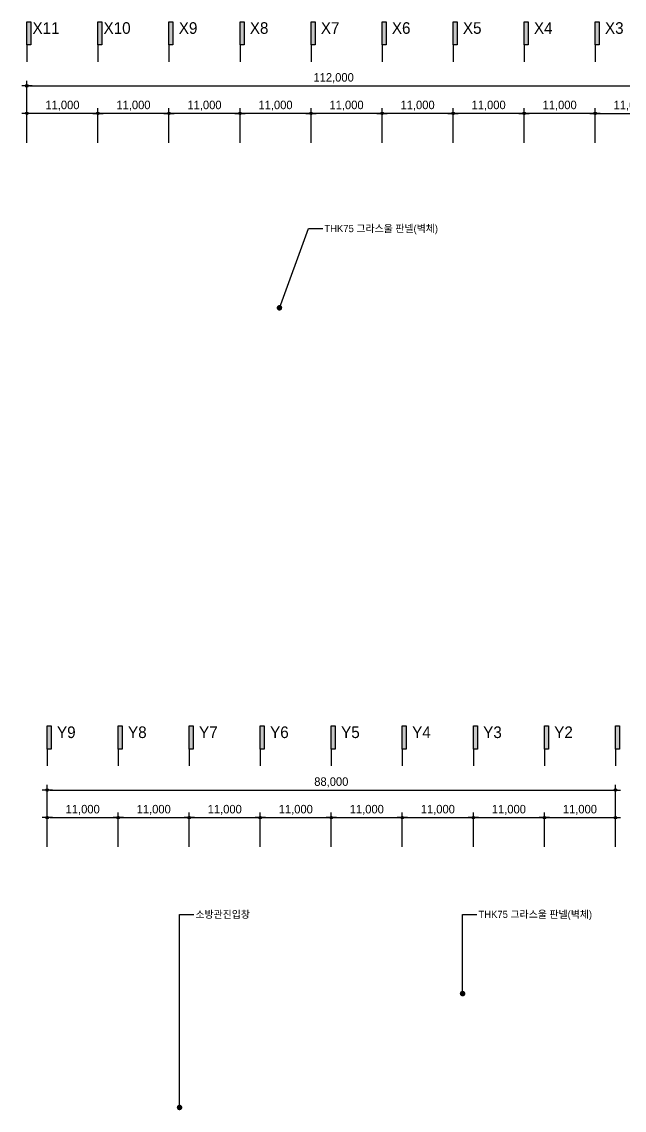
# Model space of a CAD drawing. Header units: millimetres. Extents: x -3116312 to -2472758, y -5198005 to -4982383.
# Drawn here: x -2684150 to -2590846, y -5155928 to -4987456 of the extents above; entities that cross this region are included whole.
import ezdxf
from ezdxf.enums import TextEntityAlignment as Align

# ---------------------------------------------------------------- set-up
doc = ezdxf.new("R2010")
doc.units = ezdxf.units.MM
for name, color, linetype in [('$ZCDB_AUDIT_GENERATED_600D15', 7, 'Continuous'), ('$ZCDB_AUDIT_GENERATED_600D17', 3, 'Continuous'), ('$ZCDB_AUDIT_GENERATED_600D18', 7, 'Continuous'), ('4A.TEC TEXT', 7, 'Continuous'), ('4A.TEC 심볼', 7, 'Continuous')]:
    doc.layers.add(name, color=color, linetype=linetype)
doc.styles.add('돋움', font='')
doc.styles.get('돋움').set_extended_font_data('돋움')
doc.dimstyles.new('DIM_600(외부치수)', dxfattribs={"dimscale": 400, "dimtxt": 3.3, "dimasz": 1, "dimexe": 2, "dimexo": 2, "dimgap": 1, "dimtad": 1, "dimdec": 0, "dimdsep": 46, "dimlunit": 6, "dimtxsty": '돋움', "dimblk1": 'DIMDOT', "dimblk2": 'DIMDOT', "dimsah": 1, "dimcen": 2.5, "dimdle": 1.5, "dimclrd": 8, "dimclre": 8, "dimclrt": 3, "dimadec": 0, "dimazin": 0, "dimtfac": 1, "dimtdec": 0, "dimtix": 1, "dimtmove": 2, "dimatfit": 3, "dimldrblk": 'DIMDOT', "dimfxl": 1, "dimtvp": 1, "dimtolj": 1, "dimtzin": 0, "dimarcsym": 0})

# ---------------------------------------------------------------- blocks, each defined once
blk = doc.blocks.new('DIMDOT')
at = {"color": 0}
blk.add_line((-2, 0), (2, 0), dxfattribs=at)
for radius in [0.5, 0.25]:
    blk.add_circle((0, 0), radius, dxfattribs=at)
blk = doc.blocks.new('*D25')
at = {"layer": '$ZCDB_AUDIT_GENERATED_600D18', "color": 8, "lineweight": -2}
for p, q in [((-2680213, -5115172), (-2680213, -5109838)), ((-2679813, -5110638), (-2669613, -5110638)), ((-2669213, -5115172), (-2669213, -5109838))]:
    blk.add_line(p, q, dxfattribs=at)
at = {"layer": 'Defpoints', "color": 0}
for p in [(-2669213, -5110638), (-2680213, -5115972), (-2669213, -5115972)]:
    blk.add_point(p, dxfattribs=at)
at = {"layer": '$ZCDB_AUDIT_GENERATED_600D18', "color": 8, "lineweight": -2, "xscale": 400, "yscale": 400, "zscale": 400, "rotation": 180}
blk.add_blockref('DIMDOT', (-2680213, -5110638), dxfattribs=at)
at = {"layer": '$ZCDB_AUDIT_GENERATED_600D18', "color": 8, "lineweight": -2, "xscale": 400, "yscale": 400, "zscale": 400}
blk.add_blockref('DIMDOT', (-2669213, -5110638), dxfattribs=at)
at = {"layer": '$ZCDB_AUDIT_GENERATED_600D18', "color": 3, "insert": (-2674713, -5109450), "char_height": 1320, "attachment_point": 5, "style": '돋움'}
blk.add_mtext('\\A1;11,000', dxfattribs=at)
blk = doc.blocks.new('*D26')
at = {"layer": '$ZCDB_AUDIT_GENERATED_600D18', "color": 8, "lineweight": -2}
for p, q in [((-2669213, -5115172), (-2669213, -5109838)), ((-2668813, -5110638), (-2658613, -5110638)), ((-2658213, -5115172), (-2658213, -5109838))]:
    blk.add_line(p, q, dxfattribs=at)
at = {"layer": 'Defpoints', "color": 0}
for p in [(-2658213, -5110638), (-2669213, -5115972), (-2658213, -5115972)]:
    blk.add_point(p, dxfattribs=at)
at = {"layer": '$ZCDB_AUDIT_GENERATED_600D18', "color": 8, "lineweight": -2, "xscale": 400, "yscale": 400, "zscale": 400, "rotation": 180}
blk.add_blockref('DIMDOT', (-2669213, -5110638), dxfattribs=at)
at = {"layer": '$ZCDB_AUDIT_GENERATED_600D18', "color": 8, "lineweight": -2, "xscale": 400, "yscale": 400, "zscale": 400}
blk.add_blockref('DIMDOT', (-2658213, -5110638), dxfattribs=at)
at = {"layer": '$ZCDB_AUDIT_GENERATED_600D18', "color": 3, "insert": (-2663713, -5109450), "char_height": 1320, "attachment_point": 5, "style": '돋움'}
blk.add_mtext('\\A1;11,000', dxfattribs=at)
blk = doc.blocks.new('*D27')
at = {"layer": '$ZCDB_AUDIT_GENERATED_600D18', "color": 8, "lineweight": -2}
for p, q in [((-2658213, -5115172), (-2658213, -5109838)), ((-2657813, -5110638), (-2647613, -5110638)), ((-2647213, -5115172), (-2647213, -5109838))]:
    blk.add_line(p, q, dxfattribs=at)
at = {"layer": 'Defpoints', "color": 0}
for p in [(-2647213, -5110638), (-2658213, -5115972), (-2647213, -5115972)]:
    blk.add_point(p, dxfattribs=at)
at = {"layer": '$ZCDB_AUDIT_GENERATED_600D18', "color": 8, "lineweight": -2, "xscale": 400, "yscale": 400, "zscale": 400, "rotation": 180}
blk.add_blockref('DIMDOT', (-2658213, -5110638), dxfattribs=at)
at = {"layer": '$ZCDB_AUDIT_GENERATED_600D18', "color": 8, "lineweight": -2, "xscale": 400, "yscale": 400, "zscale": 400}
blk.add_blockref('DIMDOT', (-2647213, -5110638), dxfattribs=at)
at = {"layer": '$ZCDB_AUDIT_GENERATED_600D18', "color": 3, "insert": (-2652713, -5109450), "char_height": 1320, "attachment_point": 5, "style": '돋움'}
blk.add_mtext('\\A1;11,000', dxfattribs=at)
blk = doc.blocks.new('*D28')
at = {"layer": '$ZCDB_AUDIT_GENERATED_600D18', "color": 8, "lineweight": -2}
for p, q in [((-2647213, -5115172), (-2647213, -5109838)), ((-2646813, -5110638), (-2636613, -5110638)), ((-2636213, -5115172), (-2636213, -5109838))]:
    blk.add_line(p, q, dxfattribs=at)
at = {"layer": 'Defpoints', "color": 0}
for p in [(-2636213, -5110638), (-2647213, -5115972), (-2636213, -5115972)]:
    blk.add_point(p, dxfattribs=at)
at = {"layer": '$ZCDB_AUDIT_GENERATED_600D18', "color": 8, "lineweight": -2, "xscale": 400, "yscale": 400, "zscale": 400, "rotation": 180}
blk.add_blockref('DIMDOT', (-2647213, -5110638), dxfattribs=at)
at = {"layer": '$ZCDB_AUDIT_GENERATED_600D18', "color": 8, "lineweight": -2, "xscale": 400, "yscale": 400, "zscale": 400}
blk.add_blockref('DIMDOT', (-2636213, -5110638), dxfattribs=at)
at = {"layer": '$ZCDB_AUDIT_GENERATED_600D18', "color": 3, "insert": (-2641713, -5109450), "char_height": 1320, "attachment_point": 5, "style": '돋움'}
blk.add_mtext('\\A1;11,000', dxfattribs=at)
blk = doc.blocks.new('*D29')
at = {"layer": '$ZCDB_AUDIT_GENERATED_600D18', "color": 8, "lineweight": -2}
for p, q in [((-2680213, -5115172), (-2680213, -5105572)), ((-2679813, -5106372), (-2592613, -5106372)), ((-2592213, -5115172), (-2592213, -5105572))]:
    blk.add_line(p, q, dxfattribs=at)
at = {"layer": 'Defpoints', "color": 0}
for p in [(-2592213, -5106372), (-2680213, -5115972), (-2592213, -5115972)]:
    blk.add_point(p, dxfattribs=at)
at = {"layer": '$ZCDB_AUDIT_GENERATED_600D18', "color": 8, "lineweight": -2, "xscale": 400, "yscale": 400, "zscale": 400, "rotation": 180}
blk.add_blockref('DIMDOT', (-2680213, -5106372), dxfattribs=at)
at = {"layer": '$ZCDB_AUDIT_GENERATED_600D18', "color": 8, "lineweight": -2, "xscale": 400, "yscale": 400, "zscale": 400}
blk.add_blockref('DIMDOT', (-2592213, -5106372), dxfattribs=at)
at = {"layer": '$ZCDB_AUDIT_GENERATED_600D18', "color": 3, "insert": (-2636213, -5105184), "char_height": 1320, "attachment_point": 5, "style": '돋움'}
blk.add_mtext('\\A1;88,000', dxfattribs=at)
blk = doc.blocks.new('*D30')
at = {"layer": '$ZCDB_AUDIT_GENERATED_600D18', "color": 8, "lineweight": -2}
for p, q in [((-2636213, -5115172), (-2636213, -5109838)), ((-2635813, -5110638), (-2625613, -5110638)), ((-2625213, -5115172), (-2625213, -5109838))]:
    blk.add_line(p, q, dxfattribs=at)
at = {"layer": 'Defpoints', "color": 0}
for p in [(-2625213, -5110638), (-2636213, -5115972), (-2625213, -5115972)]:
    blk.add_point(p, dxfattribs=at)
at = {"layer": '$ZCDB_AUDIT_GENERATED_600D18', "color": 8, "lineweight": -2, "xscale": 400, "yscale": 400, "zscale": 400, "rotation": 180}
blk.add_blockref('DIMDOT', (-2636213, -5110638), dxfattribs=at)
at = {"layer": '$ZCDB_AUDIT_GENERATED_600D18', "color": 8, "lineweight": -2, "xscale": 400, "yscale": 400, "zscale": 400}
blk.add_blockref('DIMDOT', (-2625213, -5110638), dxfattribs=at)
at = {"layer": '$ZCDB_AUDIT_GENERATED_600D18', "color": 3, "insert": (-2630713, -5109450), "char_height": 1320, "attachment_point": 5, "style": '돋움'}
blk.add_mtext('\\A1;11,000', dxfattribs=at)
blk = doc.blocks.new('*D31')
at = {"layer": '$ZCDB_AUDIT_GENERATED_600D18', "color": 8, "lineweight": -2}
for p, q in [((-2625213, -5115172), (-2625213, -5109838)), ((-2624813, -5110638), (-2614613, -5110638)), ((-2614213, -5115172), (-2614213, -5109838))]:
    blk.add_line(p, q, dxfattribs=at)
at = {"layer": 'Defpoints', "color": 0}
for p in [(-2614213, -5110638), (-2625213, -5115972), (-2614213, -5115972)]:
    blk.add_point(p, dxfattribs=at)
at = {"layer": '$ZCDB_AUDIT_GENERATED_600D18', "color": 8, "lineweight": -2, "xscale": 400, "yscale": 400, "zscale": 400, "rotation": 180}
blk.add_blockref('DIMDOT', (-2625213, -5110638), dxfattribs=at)
at = {"layer": '$ZCDB_AUDIT_GENERATED_600D18', "color": 8, "lineweight": -2, "xscale": 400, "yscale": 400, "zscale": 400}
blk.add_blockref('DIMDOT', (-2614213, -5110638), dxfattribs=at)
at = {"layer": '$ZCDB_AUDIT_GENERATED_600D18', "color": 3, "insert": (-2619713, -5109450), "char_height": 1320, "attachment_point": 5, "style": '돋움'}
blk.add_mtext('\\A1;11,000', dxfattribs=at)
blk = doc.blocks.new('*D32')
at = {"layer": '$ZCDB_AUDIT_GENERATED_600D18', "color": 8, "lineweight": -2}
for p, q in [((-2614213, -5115172), (-2614213, -5109838)), ((-2613813, -5110638), (-2603613, -5110638)), ((-2603213, -5115172), (-2603213, -5109838))]:
    blk.add_line(p, q, dxfattribs=at)
at = {"layer": 'Defpoints', "color": 0}
for p in [(-2603213, -5110638), (-2614213, -5115972), (-2603213, -5115972)]:
    blk.add_point(p, dxfattribs=at)
at = {"layer": '$ZCDB_AUDIT_GENERATED_600D18', "color": 8, "lineweight": -2, "xscale": 400, "yscale": 400, "zscale": 400, "rotation": 180}
blk.add_blockref('DIMDOT', (-2614213, -5110638), dxfattribs=at)
at = {"layer": '$ZCDB_AUDIT_GENERATED_600D18', "color": 8, "lineweight": -2, "xscale": 400, "yscale": 400, "zscale": 400}
blk.add_blockref('DIMDOT', (-2603213, -5110638), dxfattribs=at)
at = {"layer": '$ZCDB_AUDIT_GENERATED_600D18', "color": 3, "insert": (-2608713, -5109450), "char_height": 1320, "attachment_point": 5, "style": '돋움'}
blk.add_mtext('\\A1;11,000', dxfattribs=at)
blk = doc.blocks.new('*D33')
at = {"layer": '$ZCDB_AUDIT_GENERATED_600D18', "color": 8, "lineweight": -2}
for p, q in [((-2603213, -5115172), (-2603213, -5109838)), ((-2602813, -5110638), (-2592613, -5110638)), ((-2592213, -5115172), (-2592213, -5109838))]:
    blk.add_line(p, q, dxfattribs=at)
at = {"layer": 'Defpoints', "color": 0}
for p in [(-2592213, -5110638), (-2603213, -5115972), (-2592213, -5115972)]:
    blk.add_point(p, dxfattribs=at)
at = {"layer": '$ZCDB_AUDIT_GENERATED_600D18', "color": 8, "lineweight": -2, "xscale": 400, "yscale": 400, "zscale": 400, "rotation": 180}
blk.add_blockref('DIMDOT', (-2603213, -5110638), dxfattribs=at)
at = {"layer": '$ZCDB_AUDIT_GENERATED_600D18', "color": 8, "lineweight": -2, "xscale": 400, "yscale": 400, "zscale": 400}
blk.add_blockref('DIMDOT', (-2592213, -5110638), dxfattribs=at)
at = {"layer": '$ZCDB_AUDIT_GENERATED_600D18', "color": 3, "insert": (-2597713, -5109450), "char_height": 1320, "attachment_point": 5, "style": '돋움'}
blk.add_mtext('\\A1;11,000', dxfattribs=at)
blk = doc.blocks.new('*D45')
at = {"layer": '$ZCDB_AUDIT_GENERATED_600D18', "color": 8, "lineweight": -2}
for p, q in [((-2606350, -5006172), (-2606350, -5000838)), ((-2595750, -5001638), (-2605950, -5001638)), ((-2595350, -5006172), (-2595350, -5000838))]:
    blk.add_line(p, q, dxfattribs=at)
at = {"layer": 'Defpoints', "color": 0}
for p in [(-2606350, -5001638), (-2606350, -5006972), (-2595350, -5006972)]:
    blk.add_point(p, dxfattribs=at)
at = {"layer": '$ZCDB_AUDIT_GENERATED_600D18', "color": 8, "lineweight": -2, "xscale": 400, "yscale": 400, "zscale": 400, "rotation": 180}
blk.add_blockref('DIMDOT', (-2606350, -5001638), dxfattribs=at)
at = {"layer": '$ZCDB_AUDIT_GENERATED_600D18', "color": 8, "lineweight": -2, "xscale": 400, "yscale": 400, "zscale": 400}
blk.add_blockref('DIMDOT', (-2595350, -5001638), dxfattribs=at)
at = {"layer": '$ZCDB_AUDIT_GENERATED_600D18', "color": 3, "insert": (-2600850, -5000450), "char_height": 1320, "attachment_point": 5, "style": '돋움'}
blk.add_mtext('\\A1;11,000', dxfattribs=at)
blk = doc.blocks.new('*D46')
at = {"layer": '$ZCDB_AUDIT_GENERATED_600D18', "color": 8, "lineweight": -2}
for p, q in [((-2617350, -5006172), (-2617350, -5000838)), ((-2606750, -5001638), (-2616950, -5001638)), ((-2606350, -5006172), (-2606350, -5000838))]:
    blk.add_line(p, q, dxfattribs=at)
at = {"layer": 'Defpoints', "color": 0}
for p in [(-2617350, -5001638), (-2617350, -5006972), (-2606350, -5006972)]:
    blk.add_point(p, dxfattribs=at)
at = {"layer": '$ZCDB_AUDIT_GENERATED_600D18', "color": 8, "lineweight": -2, "xscale": 400, "yscale": 400, "zscale": 400, "rotation": 180}
blk.add_blockref('DIMDOT', (-2617350, -5001638), dxfattribs=at)
at = {"layer": '$ZCDB_AUDIT_GENERATED_600D18', "color": 8, "lineweight": -2, "xscale": 400, "yscale": 400, "zscale": 400}
blk.add_blockref('DIMDOT', (-2606350, -5001638), dxfattribs=at)
at = {"layer": '$ZCDB_AUDIT_GENERATED_600D18', "color": 3, "insert": (-2611850, -5000450), "char_height": 1320, "attachment_point": 5, "style": '돋움'}
blk.add_mtext('\\A1;11,000', dxfattribs=at)
blk = doc.blocks.new('*D47')
at = {"layer": '$ZCDB_AUDIT_GENERATED_600D18', "color": 8, "lineweight": -2}
for p, q in [((-2628350, -5006172), (-2628350, -5000838)), ((-2617750, -5001638), (-2627950, -5001638)), ((-2617350, -5006172), (-2617350, -5000838))]:
    blk.add_line(p, q, dxfattribs=at)
at = {"layer": 'Defpoints', "color": 0}
for p in [(-2628350, -5001638), (-2628350, -5006972), (-2617350, -5006972)]:
    blk.add_point(p, dxfattribs=at)
at = {"layer": '$ZCDB_AUDIT_GENERATED_600D18', "color": 8, "lineweight": -2, "xscale": 400, "yscale": 400, "zscale": 400, "rotation": 180}
blk.add_blockref('DIMDOT', (-2628350, -5001638), dxfattribs=at)
at = {"layer": '$ZCDB_AUDIT_GENERATED_600D18', "color": 8, "lineweight": -2, "xscale": 400, "yscale": 400, "zscale": 400}
blk.add_blockref('DIMDOT', (-2617350, -5001638), dxfattribs=at)
at = {"layer": '$ZCDB_AUDIT_GENERATED_600D18', "color": 3, "insert": (-2622850, -5000450), "char_height": 1320, "attachment_point": 5, "style": '돋움'}
blk.add_mtext('\\A1;11,000', dxfattribs=at)
blk = doc.blocks.new('*D48')
at = {"layer": '$ZCDB_AUDIT_GENERATED_600D18', "color": 8, "lineweight": -2}
for p, q in [((-2639350, -5006172), (-2639350, -5000838)), ((-2628750, -5001638), (-2638950, -5001638)), ((-2628350, -5006172), (-2628350, -5000838))]:
    blk.add_line(p, q, dxfattribs=at)
at = {"layer": 'Defpoints', "color": 0}
for p in [(-2639350, -5001638), (-2639350, -5006972), (-2628350, -5006972)]:
    blk.add_point(p, dxfattribs=at)
at = {"layer": '$ZCDB_AUDIT_GENERATED_600D18', "color": 8, "lineweight": -2, "xscale": 400, "yscale": 400, "zscale": 400, "rotation": 180}
blk.add_blockref('DIMDOT', (-2639350, -5001638), dxfattribs=at)
at = {"layer": '$ZCDB_AUDIT_GENERATED_600D18', "color": 8, "lineweight": -2, "xscale": 400, "yscale": 400, "zscale": 400}
blk.add_blockref('DIMDOT', (-2628350, -5001638), dxfattribs=at)
at = {"layer": '$ZCDB_AUDIT_GENERATED_600D18', "color": 3, "insert": (-2633850, -5000450), "char_height": 1320, "attachment_point": 5, "style": '돋움'}
blk.add_mtext('\\A1;11,000', dxfattribs=at)
blk = doc.blocks.new('*D49')
at = {"layer": '$ZCDB_AUDIT_GENERATED_600D18', "color": 8, "lineweight": -2}
for p, q in [((-2650350, -5006172), (-2650350, -5000838)), ((-2639750, -5001638), (-2649950, -5001638)), ((-2639350, -5006172), (-2639350, -5000838))]:
    blk.add_line(p, q, dxfattribs=at)
at = {"layer": 'Defpoints', "color": 0}
for p in [(-2650350, -5001638), (-2650350, -5006972), (-2639350, -5006972)]:
    blk.add_point(p, dxfattribs=at)
at = {"layer": '$ZCDB_AUDIT_GENERATED_600D18', "color": 8, "lineweight": -2, "xscale": 400, "yscale": 400, "zscale": 400, "rotation": 180}
blk.add_blockref('DIMDOT', (-2650350, -5001638), dxfattribs=at)
at = {"layer": '$ZCDB_AUDIT_GENERATED_600D18', "color": 8, "lineweight": -2, "xscale": 400, "yscale": 400, "zscale": 400}
blk.add_blockref('DIMDOT', (-2639350, -5001638), dxfattribs=at)
at = {"layer": '$ZCDB_AUDIT_GENERATED_600D18', "color": 3, "insert": (-2644850, -5000450), "char_height": 1320, "attachment_point": 5, "style": '돋움'}
blk.add_mtext('\\A1;11,000', dxfattribs=at)
blk = doc.blocks.new('*D50')
at = {"layer": '$ZCDB_AUDIT_GENERATED_600D18', "color": 8, "lineweight": -2}
for p, q in [((-2661350, -5006172), (-2661350, -5000838)), ((-2650750, -5001638), (-2660950, -5001638)), ((-2650350, -5006172), (-2650350, -5000838))]:
    blk.add_line(p, q, dxfattribs=at)
at = {"layer": 'Defpoints', "color": 0}
for p in [(-2661350, -5001638), (-2661350, -5006972), (-2650350, -5006972)]:
    blk.add_point(p, dxfattribs=at)
at = {"layer": '$ZCDB_AUDIT_GENERATED_600D18', "color": 8, "lineweight": -2, "xscale": 400, "yscale": 400, "zscale": 400, "rotation": 180}
blk.add_blockref('DIMDOT', (-2661350, -5001638), dxfattribs=at)
at = {"layer": '$ZCDB_AUDIT_GENERATED_600D18', "color": 8, "lineweight": -2, "xscale": 400, "yscale": 400, "zscale": 400}
blk.add_blockref('DIMDOT', (-2650350, -5001638), dxfattribs=at)
at = {"layer": '$ZCDB_AUDIT_GENERATED_600D18', "color": 3, "insert": (-2655850, -5000450), "char_height": 1320, "attachment_point": 5, "style": '돋움'}
blk.add_mtext('\\A1;11,000', dxfattribs=at)
blk = doc.blocks.new('*D51')
at = {"layer": '$ZCDB_AUDIT_GENERATED_600D18', "color": 8, "lineweight": -2}
for p, q in [((-2683350, -5006172), (-2683350, -5000838)), ((-2672750, -5001638), (-2682950, -5001638)), ((-2672350, -5006172), (-2672350, -5000838))]:
    blk.add_line(p, q, dxfattribs=at)
at = {"layer": 'Defpoints', "color": 0}
for p in [(-2683350, -5001638), (-2683350, -5006972), (-2672350, -5006972)]:
    blk.add_point(p, dxfattribs=at)
at = {"layer": '$ZCDB_AUDIT_GENERATED_600D18', "color": 8, "lineweight": -2, "xscale": 400, "yscale": 400, "zscale": 400, "rotation": 180}
blk.add_blockref('DIMDOT', (-2683350, -5001638), dxfattribs=at)
at = {"layer": '$ZCDB_AUDIT_GENERATED_600D18', "color": 8, "lineweight": -2, "xscale": 400, "yscale": 400, "zscale": 400}
blk.add_blockref('DIMDOT', (-2672350, -5001638), dxfattribs=at)
at = {"layer": '$ZCDB_AUDIT_GENERATED_600D18', "color": 3, "insert": (-2677850, -5000450), "char_height": 1320, "attachment_point": 5, "style": '돋움'}
blk.add_mtext('\\A1;11,000', dxfattribs=at)
blk = doc.blocks.new('*D52')
at = {"layer": '$ZCDB_AUDIT_GENERATED_600D18', "color": 8, "lineweight": -2}
for p, q in [((-2595350, -5006172), (-2595350, -5000838)), ((-2594950, -5001638), (-2584750, -5001638)), ((-2584350, -5006172), (-2584350, -5000838))]:
    blk.add_line(p, q, dxfattribs=at)
at = {"layer": 'Defpoints', "color": 0}
for p in [(-2584350, -5001638), (-2595350, -5006972), (-2584350, -5006972)]:
    blk.add_point(p, dxfattribs=at)
at = {"layer": '$ZCDB_AUDIT_GENERATED_600D18', "color": 8, "lineweight": -2, "xscale": 400, "yscale": 400, "zscale": 400, "rotation": 180}
blk.add_blockref('DIMDOT', (-2595350, -5001638), dxfattribs=at)
at = {"layer": '$ZCDB_AUDIT_GENERATED_600D18', "color": 8, "lineweight": -2, "xscale": 400, "yscale": 400, "zscale": 400}
blk.add_blockref('DIMDOT', (-2584350, -5001638), dxfattribs=at)
at = {"layer": '$ZCDB_AUDIT_GENERATED_600D18', "color": 3, "insert": (-2589850, -5000450), "char_height": 1320, "attachment_point": 5, "style": '돋움'}
blk.add_mtext('\\A1;11,000', dxfattribs=at)
blk = doc.blocks.new('*D53')
at = {"layer": '$ZCDB_AUDIT_GENERATED_600D18', "color": 8, "lineweight": -2}
for p, q in [((-2683350, -5006172), (-2683350, -4996572)), ((-2571350, -5006172), (-2571350, -4996572)), ((-2682950, -4997372), (-2571750, -4997372))]:
    blk.add_line(p, q, dxfattribs=at)
at = {"layer": 'Defpoints', "color": 0}
for p in [(-2571350, -4997372), (-2683350, -5006972), (-2571350, -5006972)]:
    blk.add_point(p, dxfattribs=at)
at = {"layer": '$ZCDB_AUDIT_GENERATED_600D18', "color": 8, "lineweight": -2, "xscale": 400, "yscale": 400, "zscale": 400, "rotation": 180}
blk.add_blockref('DIMDOT', (-2683350, -4997372), dxfattribs=at)
at = {"layer": '$ZCDB_AUDIT_GENERATED_600D18', "color": 8, "lineweight": -2, "xscale": 400, "yscale": 400, "zscale": 400}
blk.add_blockref('DIMDOT', (-2571350, -4997372), dxfattribs=at)
at = {"layer": '$ZCDB_AUDIT_GENERATED_600D18', "color": 3, "insert": (-2635850, -4996184), "char_height": 1320, "attachment_point": 5, "style": '돋움'}
blk.add_mtext('\\A1;112,000', dxfattribs=at)
blk = doc.blocks.new('*D55')
at = {"layer": '$ZCDB_AUDIT_GENERATED_600D18', "color": 8, "lineweight": -2}
for p, q in [((-2672350, -5006172), (-2672350, -5000838)), ((-2661750, -5001638), (-2671950, -5001638)), ((-2661350, -5006172), (-2661350, -5000838))]:
    blk.add_line(p, q, dxfattribs=at)
at = {"layer": 'Defpoints', "color": 0}
for p in [(-2672350, -5001638), (-2672350, -5006972), (-2661350, -5006972)]:
    blk.add_point(p, dxfattribs=at)
at = {"layer": '$ZCDB_AUDIT_GENERATED_600D18', "color": 8, "lineweight": -2, "xscale": 400, "yscale": 400, "zscale": 400, "rotation": 180}
blk.add_blockref('DIMDOT', (-2672350, -5001638), dxfattribs=at)
at = {"layer": '$ZCDB_AUDIT_GENERATED_600D18', "color": 8, "lineweight": -2, "xscale": 400, "yscale": 400, "zscale": 400}
blk.add_blockref('DIMDOT', (-2661350, -5001638), dxfattribs=at)
at = {"layer": '$ZCDB_AUDIT_GENERATED_600D18', "color": 3, "insert": (-2666850, -5000450), "char_height": 1320, "attachment_point": 5, "style": '돋움'}
blk.add_mtext('\\A1;11,000', dxfattribs=at)

msp = doc.modelspace()

# ---------------------------------------------------------------- hatches: boundary and pattern name
at = {"layer": '$ZCDB_AUDIT_GENERATED_600D15'}
h = msp.add_hatch(color=166, dxfattribs=at)
h.dxf.hatch_style = 1
h.paths.add_polyline_path([(-2683349.95, -4987455.82), (-2683349.95, -4991033.42), (-2682731.74, -4991033.42), (-2682731.74, -4987455.82)])
h = msp.add_hatch(color=166, dxfattribs=at)
h.dxf.hatch_style = 1
h.paths.add_polyline_path([(-2672349.95, -4987455.82), (-2672349.95, -4991033.42), (-2671731.74, -4991033.42), (-2671731.74, -4987455.82)])
h = msp.add_hatch(color=166, dxfattribs=at)
h.dxf.hatch_style = 1
h.paths.add_polyline_path([(-2661349.95, -4987455.82), (-2661349.95, -4991033.42), (-2660731.74, -4991033.42), (-2660731.74, -4987455.82)])
h = msp.add_hatch(color=166, dxfattribs=at)
h.dxf.hatch_style = 1
h.paths.add_polyline_path([(-2650349.95, -4987455.82), (-2650349.95, -4991033.42), (-2649731.74, -4991033.42), (-2649731.74, -4987455.82)])
h = msp.add_hatch(color=166, dxfattribs=at)
h.dxf.hatch_style = 1
h.paths.add_polyline_path([(-2639349.95, -4987455.82), (-2639349.95, -4991033.42), (-2638731.74, -4991033.42), (-2638731.74, -4987455.82)])
h = msp.add_hatch(color=166, dxfattribs=at)
h.dxf.hatch_style = 1
h.paths.add_polyline_path([(-2628349.95, -4987455.82), (-2628349.95, -4991033.42), (-2627731.74, -4991033.42), (-2627731.74, -4987455.82)])
h = msp.add_hatch(color=166, dxfattribs=at)
h.dxf.hatch_style = 1
h.paths.add_polyline_path([(-2617349.95, -4987455.82), (-2617349.95, -4991033.42), (-2616731.74, -4991033.42), (-2616731.74, -4987455.82)])
h = msp.add_hatch(color=166, dxfattribs=at)
h.dxf.hatch_style = 1
h.paths.add_polyline_path([(-2606349.95, -4987455.82), (-2606349.95, -4991033.42), (-2605731.74, -4991033.42), (-2605731.74, -4987455.82)])
h = msp.add_hatch(color=166, dxfattribs=at)
h.dxf.hatch_style = 1
h.paths.add_polyline_path([(-2595349.95, -4987455.82), (-2595349.95, -4991033.42), (-2594731.74, -4991033.42), (-2594731.74, -4987455.82)])
h = msp.add_hatch(color=166, dxfattribs=at)
h.dxf.hatch_style = 1
h.paths.add_polyline_path([(-2680213.08, -5096455.82), (-2680213.08, -5100033.42), (-2679594.87, -5100033.42), (-2679594.87, -5096455.82)])
h = msp.add_hatch(color=166, dxfattribs=at)
h.dxf.hatch_style = 1
h.paths.add_polyline_path([(-2669213.08, -5096455.82), (-2669213.08, -5100033.42), (-2668594.87, -5100033.42), (-2668594.87, -5096455.82)])
h = msp.add_hatch(color=166, dxfattribs=at)
h.dxf.hatch_style = 1
h.paths.add_polyline_path([(-2658213.08, -5096455.82), (-2658213.08, -5100033.42), (-2657594.87, -5100033.42), (-2657594.87, -5096455.82)])
h = msp.add_hatch(color=166, dxfattribs=at)
h.dxf.hatch_style = 1
h.paths.add_polyline_path([(-2647213.08, -5096455.82), (-2647213.08, -5100033.42), (-2646594.87, -5100033.42), (-2646594.87, -5096455.82)])
h = msp.add_hatch(color=166, dxfattribs=at)
h.dxf.hatch_style = 1
h.paths.add_polyline_path([(-2636213.08, -5096455.82), (-2636213.08, -5100033.42), (-2635594.87, -5100033.42), (-2635594.87, -5096455.82)])
h = msp.add_hatch(color=166, dxfattribs=at)
h.dxf.hatch_style = 1
h.paths.add_polyline_path([(-2625213.08, -5096455.82), (-2625213.08, -5100033.42), (-2624594.87, -5100033.42), (-2624594.87, -5096455.82)])
h = msp.add_hatch(color=166, dxfattribs=at)
h.dxf.hatch_style = 1
h.paths.add_polyline_path([(-2614213.08, -5096455.82), (-2614213.08, -5100033.42), (-2613594.87, -5100033.42), (-2613594.87, -5096455.82)])
h = msp.add_hatch(color=166, dxfattribs=at)
h.dxf.hatch_style = 1
h.paths.add_polyline_path([(-2603213.08, -5096455.82), (-2603213.08, -5100033.42), (-2602594.87, -5100033.42), (-2602594.87, -5096455.82)])
h = msp.add_hatch(color=166, dxfattribs=at)
h.dxf.hatch_style = 1
h.paths.add_polyline_path([(-2592213.08, -5096455.82), (-2592213.08, -5100033.42), (-2591594.87, -5100033.42), (-2591594.87, -5096455.82)])

# ---------------------------------------------------------------- linework, layer by layer
at = {"layer": '$ZCDB_AUDIT_GENERATED_600D15', "color": 166}
for p, q in [((-2683349.95, -4991033.42, 219374.76), (-2683349.95, -4993638.32, 219374.76)), ((-2672349.95, -4991033.42, 219374.76), (-2672349.95, -4993638.32, 219374.76)), ((-2661349.95, -4991033.42, 219374.76), (-2661349.95, -4993638.32, 219374.76)), ((-2650349.95, -4991033.42, 219374.76), (-2650349.95, -4993638.32, 219374.76)), ((-2639349.95, -4991033.42, 219374.76), (-2639349.95, -4993638.32, 219374.76)), ((-2628349.95, -4991033.42, 219374.76), (-2628349.95, -4993638.32, 219374.76)), ((-2617349.95, -4991033.42, 11249.76), (-2617349.95, -4993638.32, 11249.76)), ((-2606349.95, -4991033.42, 11249.76), (-2606349.95, -4993638.32, 11249.76)), ((-2595349.95, -4991033.42, 11249.76), (-2595349.95, -4993638.32, 11249.76)), ((-2680213.08, -5100033.42, 11249.76), (-2680213.08, -5102638.32, 11249.76)), ((-2669213.08, -5100033.42, 11249.76), (-2669213.08, -5102638.32, 11249.76)), ((-2658213.08, -5100033.42, 11249.76), (-2658213.08, -5102638.32, 11249.76)), ((-2647213.08, -5100033.42, 11249.76), (-2647213.08, -5102638.32, 11249.76)), ((-2636213.08, -5100033.42, 11249.76), (-2636213.08, -5102638.32, 11249.76)), ((-2625213.08, -5100033.42, 11249.76), (-2625213.08, -5102638.32, 11249.76)), ((-2614213.08, -5100033.42, 11249.76), (-2614213.08, -5102638.32, 11249.76)), ((-2603213.08, -5100033.42, 11249.76), (-2603213.08, -5102638.32, 11249.76)), ((-2592213.08, -5100033.42, 11249.76), (-2592213.08, -5102638.32, 11249.76))]:
    msp.add_line(p, q, dxfattribs=at)
for points, elevation in [([(-2683349.95, -4987455.82), (-2682731.74, -4987455.82), (-2682731.74, -4991033.42), (-2683349.95, -4991033.42)], 219374.76), ([(-2672349.95, -4987455.82), (-2671731.74, -4987455.82), (-2671731.74, -4991033.42), (-2672349.95, -4991033.42)], 219374.76), ([(-2661349.95, -4987455.82), (-2660731.74, -4987455.82), (-2660731.74, -4991033.42), (-2661349.95, -4991033.42)], 219374.76), ([(-2650349.95, -4987455.82), (-2649731.74, -4987455.82), (-2649731.74, -4991033.42), (-2650349.95, -4991033.42)], 219374.76), ([(-2639349.95, -4987455.82), (-2638731.74, -4987455.82), (-2638731.74, -4991033.42), (-2639349.95, -4991033.42)], 219374.76), ([(-2628349.95, -4987455.82), (-2627731.74, -4987455.82), (-2627731.74, -4991033.42), (-2628349.95, -4991033.42)], 219374.76), ([(-2617349.95, -4987455.82), (-2616731.74, -4987455.82), (-2616731.74, -4991033.42), (-2617349.95, -4991033.42)], 11249.76), ([(-2606349.95, -4987455.82), (-2605731.74, -4987455.82), (-2605731.74, -4991033.42), (-2606349.95, -4991033.42)], 11249.76), ([(-2595349.95, -4987455.82), (-2594731.74, -4987455.82), (-2594731.74, -4991033.42), (-2595349.95, -4991033.42)], 11249.76), ([(-2680213.08, -5096455.82), (-2679594.87, -5096455.82), (-2679594.87, -5100033.42), (-2680213.08, -5100033.42)], 11249.76), ([(-2669213.08, -5096455.82), (-2668594.87, -5096455.82), (-2668594.87, -5100033.42), (-2669213.08, -5100033.42)], 11249.76), ([(-2658213.08, -5096455.82), (-2657594.87, -5096455.82), (-2657594.87, -5100033.42), (-2658213.08, -5100033.42)], 11249.76), ([(-2647213.08, -5096455.82), (-2646594.87, -5096455.82), (-2646594.87, -5100033.42), (-2647213.08, -5100033.42)], 11249.76), ([(-2636213.08, -5096455.82), (-2635594.87, -5096455.82), (-2635594.87, -5100033.42), (-2636213.08, -5100033.42)], 11249.76), ([(-2625213.08, -5096455.82), (-2624594.87, -5096455.82), (-2624594.87, -5100033.42), (-2625213.08, -5100033.42)], 11249.76), ([(-2614213.08, -5096455.82), (-2613594.87, -5096455.82), (-2613594.87, -5100033.42), (-2614213.08, -5100033.42)], 11249.76), ([(-2603213.08, -5096455.82), (-2602594.87, -5096455.82), (-2602594.87, -5100033.42), (-2603213.08, -5100033.42)], 11249.76), ([(-2592213.08, -5096455.82), (-2591594.87, -5096455.82), (-2591594.87, -5100033.42), (-2592213.08, -5100033.42)], 11249.76)]:
    msp.add_lwpolyline(points, close=True, dxfattribs=dict(at, elevation=elevation))
at = {"layer": '4A.TEC 심볼', "color": 1}
for p, q in [((-2644245.16, -5031802.35, -21250.71), (-2639745.16, -5019460.91, 22499.53)), ((-2639745.16, -5019460.91, 22499.53), (-2637524.77, -5019460.91, 22499.53)), ((-2659710.12, -5155287.84, -135004.97), (-2659710.12, -5125607.24, -27500.47)), ((-2659710.12, -5125607.24, -27500.47), (-2657489.72, -5125607.24, -27500.47)), ((-2615884.3, -5137948.68, -71250.71), (-2615884.3, -5125607.24, -27500.47)), ((-2615884.3, -5125607.24, -27500.47), (-2613663.91, -5125607.24, -27500.47))]:
    msp.add_line(p, q, dxfattribs=at)
at = {"layer": '4A.TEC 심볼', "color": 1, "const_width": 426.97}
for points, elevation in [([(-2644245.16, -5031517.57, 1), (-2644245.16, -5031944.54, 1)], -21250.71), ([(-2615884.3, -5137663.9, 1), (-2615884.3, -5138090.87, 1)], -71250.71), ([(-2659710.12, -5155287.84, 1), (-2659710.12, -5155714.81, 1)], -71250.71)]:
    msp.add_lwpolyline(points, format="xyb", close=True, dxfattribs=dict(at, elevation=elevation))

# ---------------------------------------------------------------- texts
at = {"layer": '$ZCDB_AUDIT_GENERATED_600D17', "style": '돋움'}
for s, p in [('X11', (-2680388.36, -4989324.12, 219374.76)), ('X10', (-2669388.36, -4989324.12, 219374.76)), ('X9', (-2658388.36, -4989324.12, 219374.76)), ('X8', (-2647388.36, -4989324.12, 219374.76)), ('X7', (-2636388.36, -4989324.12, 219374.76)), ('X6', (-2625388.36, -4989324.12, 219374.76)), ('X5', (-2614388.36, -4989324.12, 11249.76)), ('X4', (-2603388.36, -4989324.12, 11249.76)), ('X3', (-2592388.36, -4989324.12, 11249.76)), ('Y9', (-2677251.48, -5098324.12, 11249.76)), ('Y8', (-2666251.48, -5098324.12, 11249.76)), ('Y7', (-2655251.48, -5098324.12, 11249.76)), ('Y6', (-2644251.48, -5098324.12, 11249.76)), ('Y5', (-2633251.48, -5098324.12, 11249.76)), ('Y4', (-2622251.48, -5098324.12, 11249.76)), ('Y3', (-2611251.48, -5098324.12, 11249.76)), ('Y2', (-2600251.48, -5098324.12, 11249.76))]:
    msp.add_text(s, height=1800, dxfattribs=at).set_placement(p, align=Align.CENTER)
at = {"layer": '4A.TEC TEXT', "style": '돋움'}
for s, p in [('THK75 그라스울 판넬(벽체)', (-2637284.77, -5019460.91, 22499.53)), ('소방관진입창', (-2657249.72, -5125607.24, -27500.47)), ('THK75 그라스울 판넬(벽체)', (-2613423.91, -5125607.24, -27500.47))]:
    msp.add_text(s, height=1120, dxfattribs=at).set_placement(p, align=Align.MIDDLE_LEFT)

# ---------------------------------------------------------------- dimensions: what is measured, and where the dimension line sits
at = {"layer": '$ZCDB_AUDIT_GENERATED_600D18'}
dim = msp.add_linear_dim(base=(-2571349.95, -4997371.65, 427499.76), p1=(-2683349.95, -5006971.65, 219374.76), p2=(-2571349.95, -5006971.65, 11249.76), angle=180, dimstyle='DIM_600(외부치수)', override={"dimdec": 1, "dimtxsty": '돋움', "dimblk1": 'DIMDOT', "dimblk2": 'DIMDOT'}, dxfattribs=at)
dim.commit()
dim.dimension.update_dxf_attribs({"geometry": '*D53', "text_midpoint": (-2635849.95, -4996183.59, 427499.76), "dimtype": 160})
for base, p1, p2, picture, middle in [((-2683349.95, -5001638.32, 219374.76), (-2672349.95, -5006971.65, 219374.76), (-2683349.95, -5006971.65, 219374.76), '*D51', (-2677849.95, -5000450.26, 219374.76)), ((-2672349.95, -5001638.32, 219374.76), (-2661349.95, -5006971.65, 219374.76), (-2672349.95, -5006971.65, 219374.76), '*D55', (-2666849.95, -5000450.26, 219374.76)), ((-2661349.95, -5001638.32, 219374.76), (-2650349.95, -5006971.65, 219374.76), (-2661349.95, -5006971.65, 219374.76), '*D50', (-2655849.95, -5000450.26, 219374.76)), ((-2650349.95, -5001638.32, 219374.76), (-2639349.95, -5006971.65, 219374.76), (-2650349.95, -5006971.65, 219374.76), '*D49', (-2644849.95, -5000450.26, 219374.76)), ((-2639349.95, -5001638.32, 219374.76), (-2628349.95, -5006971.65, 219374.76), (-2639349.95, -5006971.65, 219374.76), '*D48', (-2633849.95, -5000450.26, 219374.76)), ((-2628349.95, -5001638.32, 11249.76), (-2617349.95, -5006971.65, 11249.76), (-2628349.95, -5006971.65, 219374.76), '*D47', (-2622849.95, -5000450.26, 11249.76)), ((-2617349.95, -5001638.32, 11249.76), (-2606349.95, -5006971.65, 11249.76), (-2617349.95, -5006971.65, 11249.76), '*D46', (-2611849.95, -5000450.26, 11249.76)), ((-2606349.95, -5001638.32, 11249.76), (-2595349.95, -5006971.65, 11249.76), (-2606349.95, -5006971.65, 11249.76), '*D45', (-2600849.95, -5000450.26, 11249.76))]:
    dim = msp.add_linear_dim(base=base, p1=p1, p2=p2, dimstyle='DIM_600(외부치수)', override={"dimdec": 1, "dimtxsty": '돋움', "dimblk1": 'DIMDOT', "dimblk2": 'DIMDOT'}, dxfattribs=at)
    dim.commit()
    dim.dimension.update_dxf_attribs({"geometry": picture, "text_midpoint": middle})
for base, p1, p2, picture, middle in [((-2584349.95, -5001638.32, 11249.76), (-2595349.95, -5006971.65, 11249.76), (-2584349.95, -5006971.65, 11249.76), '*D52', (-2589849.95, -5000450.26, 11249.76)), ((-2592213.08, -5106371.65, 11249.76), (-2680213.08, -5115971.65, 11249.76), (-2592213.08, -5115971.65, 11249.76), '*D29', (-2636213.08, -5105183.59, 11249.76)), ((-2669213.08, -5110638.32, 11249.76), (-2680213.08, -5115971.65, 11249.76), (-2669213.08, -5115971.65, 11249.76), '*D25', (-2674713.08, -5109450.26, 11249.76)), ((-2658213.08, -5110638.32, 11249.76), (-2669213.08, -5115971.65, 11249.76), (-2658213.08, -5115971.65, 11249.76), '*D26', (-2663713.08, -5109450.26, 11249.76)), ((-2647213.08, -5110638.32, 11249.76), (-2658213.08, -5115971.65, 11249.76), (-2647213.08, -5115971.65, 11249.76), '*D27', (-2652713.08, -5109450.26, 11249.76)), ((-2636213.08, -5110638.32, 11249.76), (-2647213.08, -5115971.65, 11249.76), (-2636213.08, -5115971.65, 11249.76), '*D28', (-2641713.08, -5109450.26, 11249.76)), ((-2625213.08, -5110638.32, 11249.76), (-2636213.08, -5115971.65, 11249.76), (-2625213.08, -5115971.65, 11249.76), '*D30', (-2630713.08, -5109450.26, 11249.76)), ((-2614213.08, -5110638.32, 11249.76), (-2625213.08, -5115971.65, 11249.76), (-2614213.08, -5115971.65, 11249.76), '*D31', (-2619713.08, -5109450.26, 11249.76)), ((-2603213.08, -5110638.32, 11249.76), (-2614213.08, -5115971.65, 11249.76), (-2603213.08, -5115971.65, 11249.76), '*D32', (-2608713.08, -5109450.26, 11249.76)), ((-2592213.08, -5110638.32, 11249.76), (-2603213.08, -5115971.65, 11249.76), (-2592213.08, -5115971.65, 11249.76), '*D33', (-2597713.08, -5109450.26, 11249.76))]:
    dim = msp.add_linear_dim(base=base, p1=p1, p2=p2, angle=180, dimstyle='DIM_600(외부치수)', override={"dimdec": 1, "dimtxsty": '돋움', "dimblk1": 'DIMDOT', "dimblk2": 'DIMDOT'}, dxfattribs=at)
    dim.commit()
    dim.dimension.update_dxf_attribs({"geometry": picture, "text_midpoint": middle})

doc.saveas('drawing.dxf')
